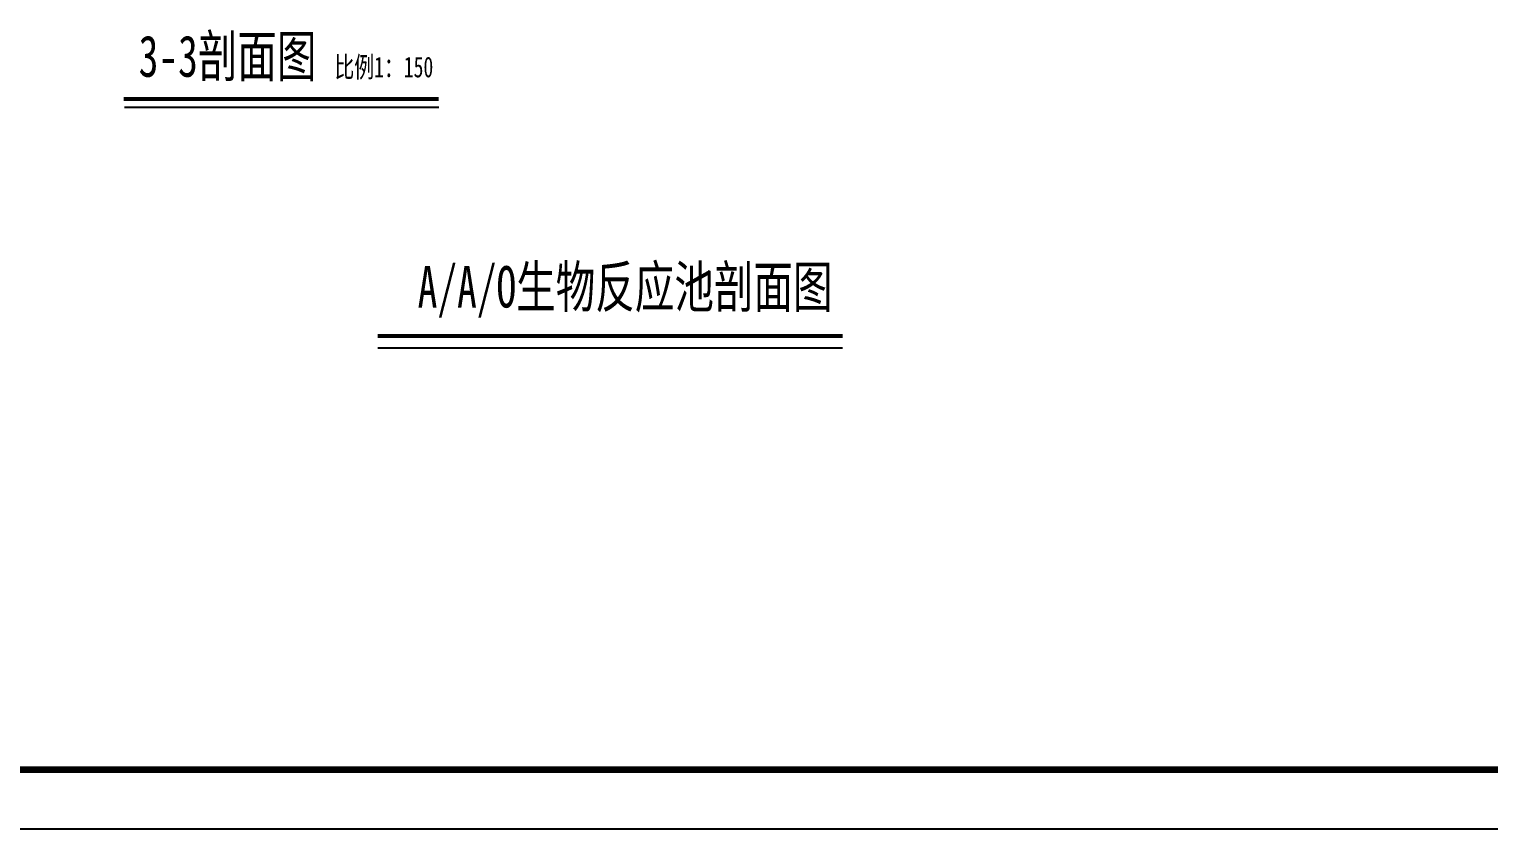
# Model space of a CAD drawing. Header units: millimetres. Extents: x 738100 to 1284508, y 138373 to 260796.
# Drawn here: x 1174337 to 1223688, y 138373 to 165402 of the extents above; entities that cross this region are included whole.
import ezdxf

# ---------------------------------------------------------------- set-up
doc = ezdxf.new("R2010")
doc.units = ezdxf.units.MM
doc.layers.add('边框粗', color=7, linetype='Continuous', lineweight=100)
doc.styles.add('长仿宋体', font='simfang.ttf', dxfattribs={"width": 0.7})

msp = doc.modelspace()

# ---------------------------------------------------------------- linework, layer by layer
at = {"lineweight": 53}
for p, q in [((1188171.229, 163040.827), (1177534.822, 163040.827)), ((1201835.653, 155024.718), (1186121.443, 155024.718))]:
    msp.add_line(p, q, dxfattribs=at)
at = {"ltscale": 10}
for p, q in [((1188184.265, 162752.921), (1177558.172, 162752.921)), ((1201835.653, 154623.656), (1186121.443, 154623.656))]:
    msp.add_line(p, q, dxfattribs=at)
msp.add_line((1116308.275, 138373.159), (1284508.274, 138373.159))
at = {"layer": '边框粗', "lineweight": 100}
msp.add_line((1121308.275, 140373.159), (1282508.274, 140373.159), dxfattribs=at)

# ---------------------------------------------------------------- texts
at = {"lineweight": -3, "char_height": 1400, "attachment_point": 3, "style": '长仿宋体'}
for s, insert, width in [('3-3剖面图', (1184048.681, 165192.189), 9774.64863), ('A/A/O生物反应池剖面图', (1201497.94, 157393.771), 14714.44226)]:
    msp.add_mtext(s, dxfattribs=dict(at, insert=insert, width=width))
at = {"insert": (1187999.756, 164474.706), "char_height": 700, "width": 33942.29002, "attachment_point": 3, "style": '长仿宋体'}
msp.add_mtext('\\pt3.214e+004;比例1：150', dxfattribs=at)

doc.saveas('drawing.dxf')
